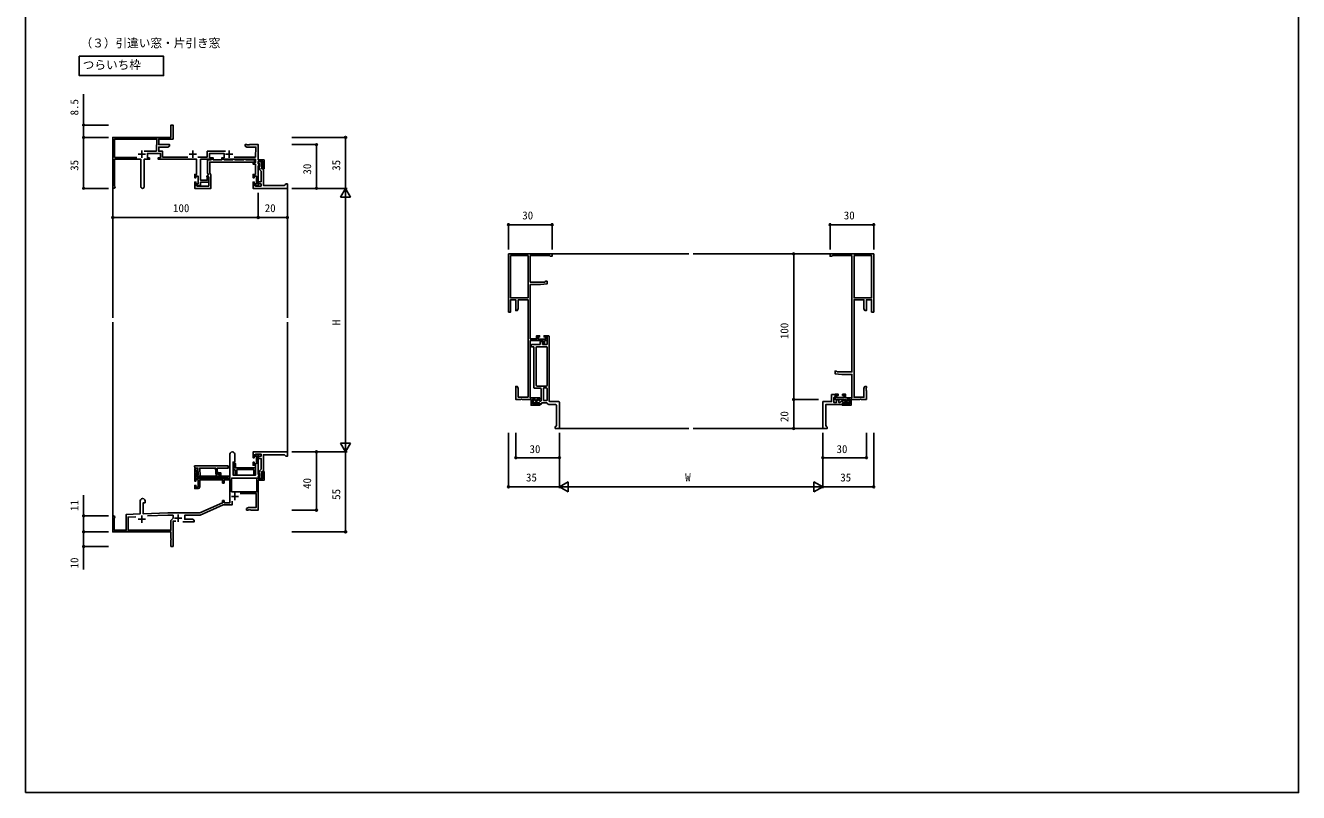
# Model space of a CAD drawing. Units: millimetres, scale not verified. Extents: x -437 to 438, y -681 to 679.
# Drawn here: x -437 to 438, y -681 to -154 of the extents above; entities that cross this region are included whole.
import ezdxf
from ezdxf.enums import TextEntityAlignment as Align

# ---------------------------------------------------------------- set-up
doc = ezdxf.new("R2010")
doc.units = ezdxf.units.MM
doc.header["$LTSCALE"] = 4
for name, color, linetype in [('0-1_USER1', 3, 'Continuous'), ('0-2_YKK_11', 7, 'Continuous'), ('0-3_YKK_12', 2, 'Continuous'), ('0-4_YKK_D', 6, 'Continuous'), ('0-5_YKK_ZWAK', 7, 'Continuous')]:
    doc.layers.add(name, color=color, linetype=linetype)
doc.styles.add('ＭＳ ゴシック', font='')
doc.styles.get('ＭＳ ゴシック').set_extended_font_data('MS Gothic')

msp = doc.modelspace()

# ---------------------------------------------------------------- linework, layer by layer
at = {"layer": '0-1_USER1'}
msp.add_lwpolyline([(-399.8, -175.241), (-341.84, -175.241), (-341.84, -188.599), (-399.8, -188.599)], close=True, dxfattribs=at)
at = {"layer": '0-2_YKK_11'}
for p, q in [((-359.3, -242.5), (-354.3, -242.5)), ((-356.8, -240), (-356.8, -245)), ((-324.3, -242.5), (-319.3, -242.5)), ((-321.8, -240), (-321.8, -245)), ((-299.3, -242.5), (-294.3, -242.5)), ((-296.8, -240), (-296.8, -245)), ((-77.3, -367.3), (-77.8, -367.3)), ((-89.3, -373.8), (-89.3, -374.3)), ((-83.5, -373.3), (-88.8, -373.3)), ((-88.8, -374.8), (-87.8, -374.8)), ((-87.3, -375.3), (-87.3, -402.8)), ((-85.8, -375.3), (-85.8, -401.3)), ((-78.8, -374.8), (-85.3, -374.8)), ((-83, -371.6), (-83, -372.8)), ((-82, -371.1), (-82.5, -371.1)), ((-81.5, -372.8), (-81.5, -371.6)), ((-78.8, -373.3), (-81, -373.3)), ((-78.3, -367.8), (-78.3, -372.8)), ((-78.3, -401.3), (-78.3, -375.3)), ((-76.8, -412), (-76.8, -367.8)), ((-85.3, -401.8), (-78.8, -401.8)), ((-87, -411), (-87.4, -411)), ((-86.8, -403.3), (-82.8, -403.3)), ((-82.3, -403.8), (-82.3, -411.6)), ((-80.8, -403.5), (-80.8, -411.3)), ((-78.8, -403), (-80.3, -403)), ((-78.3, -411.3), (-78.3, -403.5)), ((-87.9, -411.5), (-87.9, -412.8)), ((-87.4, -413.3), (-83.6, -413.3)), ((-86.7, -411.6), (-86.7, -411.3)), ((-85.1, -412.1), (-86.2, -412.1)), ((-84.1, -411.3), (-84.3, -411.3)), ((-82.8, -412.1), (-83.3, -412.1)), ((-83.3, -413.6), (-83.3, -414.2)), ((-83, -414.5), (-82.6, -414.5)), ((-82.1, -414), (-82.1, -413.8)), ((-81.6, -413.3), (-78.685, -413.3)), ((-80.3, -411.8), (-78.8, -411.8)), ((-76.55, -414.5), (-72.3, -414.5)), ((-70.3, -412.5), (-76.3, -412.5)), ((-71.8, -415), (-71.8, -429)), ((-69.8, -430.5), (-69.8, -413)), ((-72.8, -430), (-72.8, -430.5)), ((-72.3, -431), (-70.3, -431)), ((-295.3, -477.7), (-290.3, -477.7)), ((-292.8, -475.2), (-292.8, -480.2)), ((-331.8, -490), (-331.8, -495)), ((-359.3, -493.2), (-354.3, -493.2)), ((-356.8, -490.7), (-356.8, -495.7)), ((-334.3, -492.5), (-329.3, -492.5))]:
    msp.add_line(p, q, dxfattribs=at)
for points in [[(-376.8, -265.2), (-376.8, -231), (-336.8, -231), (-336.8, -222.5), (-335.3, -222.5), (-335.3, -232.2), (-345.2, -232.2), (-345.2, -236), (-337.8, -236), (-337.8, -237), (-339.012, -237.7), (-345.2, -237.7), (-345.2, -240.5), (-342.5, -240.5), (-342.5, -244.5), (-325.182, -244.5)], [(-360.199, -244.8), (-375.6, -244.8), (-375.6, -232.2), (-346.4, -232.2), (-346.4, -235.734), (-346.6, -236.017), (-346.8, -236.3), (-346.8, -240.4), (-355.25, -240.4)], [(-293.418, -244.5), (-278.8, -244.5), (-278.4, -237.7), (-284.588, -237.7), (-285.8, -237), (-285.8, -236), (-284.758, -236), (-284.575, -236.12), (-284.025, -236.12), (-283.842, -236), (-283.758, -236), (-283.575, -236.12), (-283.025, -236.12), (-282.842, -236), (-276.8, -236), (-276.8, -246.5), (-272.8, -246.5), (-272.8, -252.5), (-274.22, -252.5), (-274.34, -252.05), (-273.8, -251.738), (-273.8, -247.5), (-276.8, -247.5), (-276.8, -249.1), (-276.5, -249.4), (-276.24, -249.85), (-276.8, -250.82), (-276.8, -264), (-280.4, -264), (-280.4, -261.7), (-279.6, -261.7), (-279.6, -262.8), (-278.1, -262.8), (-278.1, -257.6), (-279.6, -257.6), (-279.6, -258.7), (-280.4, -258.7), (-280.4, -256.4), (-278.8, -256.4), (-278.8, -249.3)], [(-351.5, -245), (-351.5, -246), (-355.2, -246), (-355.2, -264.9)], [(-278.8, -249.3), (-280.3, -249.3), (-280.3, -248.3), (-278.8, -248.3), (-278.8, -246), (-301.8, -246), (-301.8, -245), (-300.3, -245), (-300.3, -242), (-310.3, -242), (-310.3, -245), (-307.8, -245), (-307.8, -246), (-316.4, -246), (-316.4, -260.5), (-311.8, -260.5), (-311.8, -258.5), (-310.8, -258.5), (-310.8, -261.7), (-316.4, -261.7), (-316.4, -264), (-320.5, -264), (-320.5, -261.7), (-319.7, -261.7), (-319.7, -262.8), (-318.2, -262.8), (-318.2, -257.6), (-319.7, -257.6), (-319.7, -258.7), (-320.5, -258.7), (-320.5, -256.4), (-319.2, -256.4), (-319.2, -246), (-345.5, -246), (-345.5, -245), (-344, -245), (-344, -242), (-353, -242), (-353, -245), (-351.5, -245)], [(-318.418, -244.5), (-311.8, -244.5), (-311.8, -240.5), (-299.405, -240.5)], [(-357.4, -264.9), (-357.4, -246), (-375.6, -246), (-375.6, -264.351), (-375.491, -264.583)], [(-279.3, -248), (-310.1, -248), (-310.1, -255.3), (-309.3, -256.9), (-309.3, -266), (-320.5, -266), (-320.5, -264), (-319.5, -264), (-319.036, -264.313), (-318.758, -264.5), (-310.8, -264.5), (-310.8, -258.2), (-312.1, -258.2), (-312.1, -257.7), (-311.085, -256.685), (-311.6, -255.654), (-311.6, -246.5), (-309.542, -246.5), (-309.264, -246.313), (-308.8, -246), (-308.3, -246), (-307.836, -246.313), (-307.558, -246.5), (-302.042, -246.5), (-301.764, -246.313), (-301.3, -246), (-300.8, -246), (-300.336, -246.313), (-300.058, -246.5), (-294.542, -246.5), (-294.264, -246.313), (-293.8, -246), (-293.3, -246), (-292.836, -246.313), (-292.558, -246.5), (-287.042, -246.5), (-286.764, -246.313), (-286.3, -246), (-285.8, -246), (-285.336, -246.313)], [(-285.336, -246.313), (-285.058, -246.5), (-279.3, -246.5), (-279.3, -248)], [(-91.3, -409.5), (-91.3, -342.5), (-98.1, -342.5), (-98.1, -348.788), (-98.8, -350), (-99.8, -350), (-99.8, -342.5), (-103.4, -342.5), (-103.4, -351), (-104.8, -351), (-104.8, -311), (-74.8, -311), (-74.8, -312.6), (-76.1, -312.6), (-76.3, -312.4), (-76.5, -312.2), (-89.8, -312.2), (-89.8, -330.4), (-79.8, -330.4), (-79.5, -330.1), (-79.2, -329.8), (-78.3, -329.8), (-78.3, -331.706), (-82.8, -332.1), (-89.8, -332.1), (-89.8, -369.4), (-85.5, -369.4), (-85.5, -367.3), (-83.4, -367.3), (-83.4, -368.1), (-84.5, -368.1), (-84.5, -369.6), (-79.3, -369.6), (-79.3, -368.1), (-80.4, -368.1), (-80.4, -367.3), (-78.3, -367.3), (-78.3, -370.6), (-80, -370.6), (-80, -372.7)], [(141.2, -404.958), (141.08, -404.775), (141.08, -404.225), (141.2, -404.042), (141.2, -403.958), (141.08, -403.775), (141.08, -403.225), (141.2, -403.042), (141.2, -402), (140.2, -402), (139.5, -403.212), (139.5, -409.5), (132.7, -409.5), (132.7, -342.5), (139.5, -342.5), (139.5, -348.788), (140.2, -350), (141.2, -350), (141.2, -342.5), (144.8, -342.5), (144.8, -351), (146.2, -351), (146.2, -311), (116.2, -311), (116.2, -312.6), (117.5, -312.6), (117.7, -312.4), (117.9, -312.2), (131.2, -312.2)], [(131.2, -312.2), (131.2, -392.1), (121.2, -392.1), (120.9, -391.8), (120.6, -391.5), (119.7, -391.5), (119.7, -393.406), (124.2, -393.8), (131.2, -393.8), (131.2, -409.8), (126.9, -409.8), (126.9, -407.4), (124.8, -407.4), (124.8, -408.2), (125.9, -408.2), (125.9, -409.7), (120.7, -409.7), (120.7, -408.2), (121.8, -408.2), (121.8, -407.4), (119.7, -407.4), (119.7, -411), (126.38, -411), (127.35, -411.56), (127.8, -411.3), (128.1, -411), (129.7, -411), (129.7, -414), (125.462, -414), (125.145, -413.451), (124.7, -413.57), (124.7, -415), (130.7, -415), (130.7, -411), (136.742, -411), (136.925, -410.88), (137.475, -410.88), (137.658, -411), (141.2, -411), (141.2, -404.958)], [(-80, -372.7), (-81, -372.7), (-81, -370.6), (-89.8, -370.6), (-89.8, -410), (-83.3, -410), (-83.3, -411), (-84.98, -411), (-85.95, -411.56), (-86.4, -411.3), (-86.7, -411), (-88.3, -411), (-88.3, -414), (-84.062, -414), (-83.745, -413.451), (-83.3, -413.57), (-83.3, -415), (-89.3, -415), (-89.3, -411), (-95.342, -411), (-95.525, -410.88), (-96.075, -410.88), (-96.258, -411), (-99.8, -411), (-99.8, -404.958), (-99.68, -404.775), (-99.68, -404.225), (-99.8, -404.042), (-99.8, -403.958), (-99.68, -403.775), (-99.68, -403.225), (-99.8, -403.042), (-99.8, -402), (-98.8, -402), (-98.1, -403.212), (-98.1, -409.5), (-91.3, -409.5)], [(-318.2, -472.2), (-320.5, -472.2), (-320.5, -470.1), (-319.7, -470.1), (-319.7, -471.2), (-318.2, -471.2), (-318.2, -466), (-319.7, -466), (-319.7, -467.1), (-320.5, -467.1), (-320.5, -465), (-296.3, -465), (-296.3, -448.7)], [(-292.9, -448.7), (-292.9, -454), (-294.1, -454), (-294.1, -463), (-278.6, -463), (-278.6, -456.2), (-280.4, -456.2), (-280.4, -454.1), (-279.6, -454.1), (-279.6, -455.2), (-278.1, -455.2), (-278.1, -450), (-279.6, -450), (-279.6, -451.1), (-280.4, -451.1), (-280.4, -449), (-276.8, -449), (-276.8, -462.18), (-276.24, -463.15), (-276.5, -463.6), (-276.8, -463.9), (-276.8, -465.5), (-273.8, -465.5), (-273.8, -461.262), (-274.34, -460.95), (-274.22, -460.5), (-272.8, -460.5), (-272.8, -466.5), (-276.8, -466.5), (-276.8, -487), (-281.842, -487), (-282.025, -486.88), (-282.575, -486.88), (-282.758, -487), (-282.842, -487), (-283.025, -486.88), (-283.575, -486.88), (-283.758, -487), (-284.8, -487), (-284.8, -486)], [(-354.6, -480.7), (-354.6, -482), (-355.8, -482), (-355.8, -489.591), (-338.864, -489), (-317, -489), (-301.3, -482), (-301.3, -480.5), (-300.3, -480.5), (-300.3, -482), (-296.3, -482), (-296.3, -466.2), (-300.3, -466.2), (-300.3, -468.5), (-301.3, -468.5), (-301.3, -466.2), (-317, -466.2), (-317, -471)], [(-375.68, -492.26), (-375.8, -492.5), (-375.8, -500.8), (-367.5, -500.8), (-367.5, -490), (-358, -489.668), (-358, -480.7)], [(-294.8, -480.973), (-294.8, -483.5), (-300.981, -483.5), (-316.681, -490.5), (-327.3, -490.5), (-327.3, -493.3), (-322.012, -493.3), (-320.8, -494), (-320.8, -495), (-328.676, -495)], [(-284.8, -486), (-283.588, -485.3), (-278.3, -485.3), (-278.3, -475.5), (-289.309, -475.5)], [(-333.35, -494.6), (-335.3, -494.6), (-335.3, -512), (-336.8, -512), (-336.8, -507.458), (-336.68, -507.275), (-336.68, -506.725), (-336.8, -506.542), (-336.8, -502), (-376.8, -502), (-376.8, -491.7)], [(-352.814, -490.988), (-338.838, -490.5), (-335.3, -490.5), (-335.3, -492.6), (-335.8, -493.1), (-336.8, -494.1), (-336.8, -500.8), (-366.3, -500.8), (-366.3, -491.759), (-360.988, -491.574)]]:
    msp.add_lwpolyline(points, dxfattribs=at)
for points in [[(-256.8, -266), (-280.4, -266), (-280.4, -264), (-279.196, -264), (-278.9, -264.25), (-278.604, -264.5), (-274.8, -264.5), (-274.8, -263), (-276.6, -263), (-276.6, -261.5), (-274.8, -261.5), (-274.8, -254.182), (-275.2, -253.692), (-275.6, -253.203), (-275.6, -252.2), (-276.5, -252.2), (-276.5, -251), (-275.6, -251), (-275.6, -249.1), (-276.8, -249.1), (-276.8, -247.9), (-274.4, -247.9), (-274.4, -252.5), (-273.3, -252.5), (-273.3, -264), (-258.8, -264), (-258.3, -263.5), (-257.8, -263), (-256.8, -263)], [(-91.3, -341.3), (-91.3, -312.2), (-103.4, -312.2), (-103.4, -341.3)], [(132.7, -312.2), (132.7, -341.3), (144.8, -341.3), (144.8, -312.2)], [(111.2, -412.5), (111.2, -431), (114.2, -431), (114.2, -430), (113.7, -429.5), (113.2, -429), (113.2, -414.5), (124.7, -414.5), (124.7, -413.4), (129.3, -413.4), (129.3, -411), (128.1, -411), (128.1, -412.2), (126.2, -412.2), (126.2, -411.3), (125, -411.3), (125, -412.2), (124, -412.2), (123.508, -412.602), (123.018, -413), (122.2, -413), (122.2, -411.2), (120.7, -411.2), (120.7, -413), (118.7, -413), (118.7, -409.7), (119.2, -409.2), (119.7, -408.7), (119.7, -407.7), (117.2, -407.7), (117.2, -412.5)], [(-278.65, -458), (-292.45, -458), (-292.45, -455), (-293.65, -455), (-293.65, -458.7), (-293.15, -459.2), (-292.65, -459.7), (-292.65, -463), (-291.45, -463), (-291.45, -459.2), (-279.85, -459.2), (-279.85, -463), (-278.65, -463)], [(-256.8, -447), (-280.4, -447), (-280.4, -449), (-279.196, -449), (-278.9, -448.75), (-278.604, -448.5), (-274.8, -448.5), (-274.8, -450), (-276.6, -450), (-276.6, -451.5), (-274.8, -451.5), (-274.8, -458.818), (-275.2, -459.308), (-275.6, -459.797), (-275.6, -460.8), (-276.5, -460.8), (-276.5, -462), (-275.6, -462), (-275.6, -463.9), (-276.8, -463.9), (-276.8, -465.1), (-274.4, -465.1), (-274.4, -460.5), (-273.3, -460.5), (-273.3, -449), (-258.8, -449), (-258.3, -449.5), (-257.8, -450), (-256.8, -450)], [(-320.526, -456.7), (-297.495, -456.7), (-297.416, -458.2), (-304.926, -458.2), (-304.702, -462.485), (-303.703, -462.433), (-303.64, -463.631), (-305.837, -463.746), (-306.128, -458.2), (-317.043, -458.2), (-316.754, -463.718), (-318.675, -463.818), (-319.529, -463.05), (-319.389, -462.654), (-318.015, -462.582), (-318.245, -458.2), (-320.448, -458.2)], [(-319.2, -464.7), (-297.6, -464.7), (-297.3, -465), (-296.3, -465), (-296.3, -463.8), (-302.6, -463.8), (-302.6, -461.3), (-304.3, -461.3), (-304.3, -462.2), (-303.5, -462.2), (-303.5, -463.8), (-319.6, -463.8), (-319.6, -462.2), (-318.779, -462.2), (-319.999, -458.662), (-320.5, -458.746), (-320.5, -465), (-319.5, -465)], [(-295.1, -474.5), (-277.8, -474.5), (-277.8, -465), (-295.1, -465)]]:
    msp.add_lwpolyline(points, close=True, dxfattribs=at)
for centre, radius, start, end in [((-376, -265.2), 0.8, 179.99998, 50.47879), ((-356.3, -264.9), 1.1, 179.99999, 0.00001), ((-77.8, -367.8), 0.5, 90, 180), ((-77.3, -367.8), 0.5, 0, 90), ((-88.8, -373.8), 0.5, 90, 180), ((-88.8, -374.3), 0.5, 180, 270), ((-87.8, -375.3), 0.5, 0, 90), ((-85.3, -375.3), 0.5, 90, 180), ((-83.5, -372.8), 0.5, 270, 0), ((-82.5, -371.6), 0.5, 90, 180), ((-82, -371.6), 0.5, 0, 90), ((-81, -372.8), 0.5, 180, 270), ((-78.8, -372.8), 0.5, 270, 360), ((-78.8, -375.3), 0.5, 0, 90), ((-85.3, -401.3), 0.5, 180, 270), ((-78.8, -401.3), 0.5, 270, 0), ((-87.4, -411.5), 0.5, 90, 180), ((-86.8, -402.8), 0.5, 180, 270), ((-87, -411.3), 0.3, 0, 90), ((-82.8, -403.8), 0.5, 0, 90), ((-80.3, -403.5), 0.5, 90, 180), ((-78.8, -403.5), 0.5, 0, 90), ((-87.4, -412.8), 0.5, 180, 270), ((-86.2, -411.6), 0.5, 180, 270), ((-85.1, -411.8), 0.3, 270, 0), ((-84.3, -411.8), 0.5, 90, 180), ((-84.1, -411.8), 0.5, 360, 90), ((-83.3, -411.8), 0.3, 180, 270), ((-83.6, -413.6), 0.3, 0, 90), ((-83, -414.2), 0.3, 180, 270), ((-82.8, -411.6), 0.5, 270, 0), ((-82.6, -414), 0.5, 270, 0), ((-81.6, -413.8), 0.5, 90, 180), ((-80.3, -411.3), 0.5, 180, 270), ((-78.8, -411.3), 0.5, 270, 0), ((-78.685, -413.8), 0.5, 31.33225, 90), ((-76.55, -412.5), 2, 211.33225, 270), ((-76.3, -412), 0.5, 180, 270), ((-72.3, -415), 0.5, 0, 90), ((-70.3, -413), 0.5, 0, 90), ((-72.3, -430), 0.5, 90, 180), ((-72.3, -430.5), 0.5, 180, 270), ((-72.3, -429), 0.5, 270, 0), ((-70.3, -430.5), 0.5, 270, 0), ((-294.6, -448.7), 1.7, 359.99999, 180.00001), ((-318.2, -471), 1.2, 270.00001, 359.99999), ((-356.3, -480.7), 1.7, 359.99999, 180.00001), ((-376.1, -491.7), 0.7, 306.86989, 180)]:
    msp.add_arc(centre, radius, start, end, dxfattribs=at)
at = {"layer": '0-3_YKK_12'}
for p, q in [((-376.8, -355), (-376.8, -265.2)), ((-256.8, -265.5), (-256.8, -355)), ((-75.1, -311), (19.2, -311)), ((22.2, -311), (116.5, -311)), ((-376.8, -491.7), (-376.8, -358)), ((-256.8, -358), (-256.8, -447.5)), ((-70.3, -431), (19.2, -431)), ((22.2, -431), (111.7, -431))]:
    msp.add_line(p, q, dxfattribs=at)
at = {"layer": '0-4_YKK_D'}
for p, q in [((-379.8, -222.5), (-397.8, -222.5)), ((-379.8, -231), (-397.8, -231)), ((-379.8, -231), (-397.8, -231)), ((-396.8, -231), (-396.8, -266)), ((-253.8, -231), (-215.8, -231)), ((-253.8, -236), (-235.8, -236)), ((-236.8, -266), (-236.8, -236)), ((-216.8, -266), (-216.8, -231)), ((-379.8, -266), (-397.8, -266)), ((-376.8, -269), (-376.8, -287)), ((-276.8, -269), (-276.8, -287)), ((-276.8, -269), (-276.8, -287)), ((-256.8, -269), (-256.8, -287)), ((-253.8, -266), (-215.8, -266)), ((-253.8, -266), (-215.8, -266)), ((-253.8, -266), (-235.8, -266)), ((-216.8, -266), (-220.3, -272.062)), ((-216.8, -266), (-213.3, -272.062)), ((-216.8, -266), (-216.8, -278.124)), ((-220.3, -272.062), (-213.3, -272.062)), ((-216.8, -440), (-216.8, -273)), ((-376.8, -286), (-276.8, -286)), ((-276.8, -286), (-256.8, -286)), ((-104.8, -308), (-104.8, -290)), ((-74.8, -291), (-104.8, -291)), ((-74.8, -308), (-74.8, -290)), ((116.2, -308), (116.2, -290)), ((116.2, -291), (146.2, -291)), ((146.2, -308), (146.2, -290)), ((108.2, -311), (90.2, -311)), ((91.2, -311), (91.2, -411)), ((108.2, -411), (90.2, -411)), ((108.2, -411), (90.2, -411)), ((91.2, -411), (91.2, -431)), ((-216.8, -447), (-216.8, -434.876)), ((-104.8, -434), (-104.8, -472)), ((-99.8, -434), (-99.8, -452)), ((-69.8, -434), (-69.8, -472)), ((-69.8, -434), (-69.8, -472)), ((-69.8, -434), (-69.8, -452)), ((108.2, -431), (90.2, -431)), ((111.2, -434), (111.2, -472)), ((111.2, -434), (111.2, -472)), ((111.2, -434), (111.2, -452)), ((141.2, -434), (141.2, -452)), ((146.2, -434), (146.2, -472)), ((-216.8, -447), (-220.3, -440.938)), ((-213.3, -440.938), (-220.3, -440.938)), ((-216.8, -447), (-213.3, -440.938)), ((-253.8, -447), (-215.8, -447)), ((-253.8, -447), (-215.8, -447)), ((-253.8, -447), (-235.8, -447)), ((-236.8, -487), (-236.8, -447)), ((-216.8, -447), (-216.8, -502)), ((-99.8, -451), (-69.8, -451)), ((141.2, -451), (111.2, -451)), ((-104.8, -471), (-69.8, -471)), ((-69.8, -471), (-63.738, -467.5)), ((-69.8, -471), (-63.738, -474.5)), ((-69.8, -471), (-57.676, -471)), ((-63.738, -474.5), (-63.738, -467.5)), ((-62.8, -471), (104.2, -471)), ((111.2, -471), (99.076, -471)), ((111.2, -471), (105.138, -467.5)), ((105.138, -467.5), (105.138, -474.5)), ((111.2, -471), (105.138, -474.5)), ((111.2, -471), (146.2, -471)), ((-253.8, -487), (-235.8, -487)), ((-379.8, -491), (-397.8, -491)), ((-379.8, -502), (-397.8, -502)), ((-379.8, -502), (-397.8, -502)), ((-253.8, -502), (-215.8, -502)), ((-379.8, -512), (-397.8, -512))]:
    msp.add_line(p, q, dxfattribs=at)
for points in [[(-396.8, -231), (-396.8, -222.5), (-396.8, -201.34)], [(-396.8, -502), (-396.8, -491), (-396.8, -476.737)], [(-396.8, -502), (-396.8, -512), (-396.8, -527.925)]]:
    msp.add_lwpolyline(points, dxfattribs=at)
for centre in [(-396.8, -222.5), (-396.8, -231), (-396.8, -231), (-236.8, -236), (-216.8, -231), (-396.8, -266), (-236.8, -266), (-376.8, -286), (-276.8, -286), (-276.8, -286), (-256.8, -286), (-104.8, -291), (-74.8, -291), (116.2, -291), (146.2, -291), (91.2, -311), (91.2, -411), (91.2, -411), (91.2, -431), (-236.8, -447), (-99.8, -451), (-69.8, -451), (111.2, -451), (141.2, -451), (-104.8, -471), (146.2, -471), (-236.8, -487), (-396.8, -491), (-396.8, -502), (-396.8, -502), (-216.8, -502), (-396.8, -512)]:
    msp.add_circle(centre, 0.637, dxfattribs=at)
at = {"layer": '0-5_YKK_ZWAK'}
msp.add_line((-436.8, 644), (-436.8, -681), dxfattribs=at)
msp.add_lwpolyline([(-436.8, -681), (438.2, -681), (438.2, 644)], dxfattribs=at)

# ---------------------------------------------------------------- texts
at = {"layer": '0-1_USER1', "style": 'ＭＳ ゴシック'}
for s, p in [('（３）引違い窓・片引き窓', (-398.891, -170.955)), ('つらいち枠\u3000\u3000', (-397.436, -185.909))]:
    msp.add_text(s, height=5.865, dxfattribs=at).set_placement(p, align=Align.BOTTOM_LEFT)
at = {"layer": '0-4_YKK_D', "style": 'ＭＳ ゴシック'}
for s, p in [('8.5', (-398.8, -215.911)), ('35', (-398.8, -253.955)), ('30', (-238.8, -256.54)), ('35', (-218.8, -253.955)), ('H', (-218.8, -359.994)), ('100', (89.2, -369.565)), ('20', (89.2, -426.54)), ('40', (-238.8, -472.455)), ('11', (-398.8, -487.601)), ('55', (-218.8, -479.955)), ('10', (-398.8, -527.076))]:
    msp.add_text(s, height=5.499, rotation=90, dxfattribs=at).set_placement(p, align=Align.BOTTOM_LEFT)
for s, p in [('100', (-335.365, -284)), ('20', (-272.34, -284)), ('30', (-95.34, -289)), ('30', (125.66, -289)), ('30', (-90.34, -449.5)), ('30', (120.66, -449.5)), ('35', (-92.755, -469)), ('W', (16.652, -469)), ('35', (123.245, -469))]:
    msp.add_text(s, height=5.499, dxfattribs=at).set_placement(p, align=Align.BOTTOM_LEFT)

doc.saveas('drawing.dxf')
